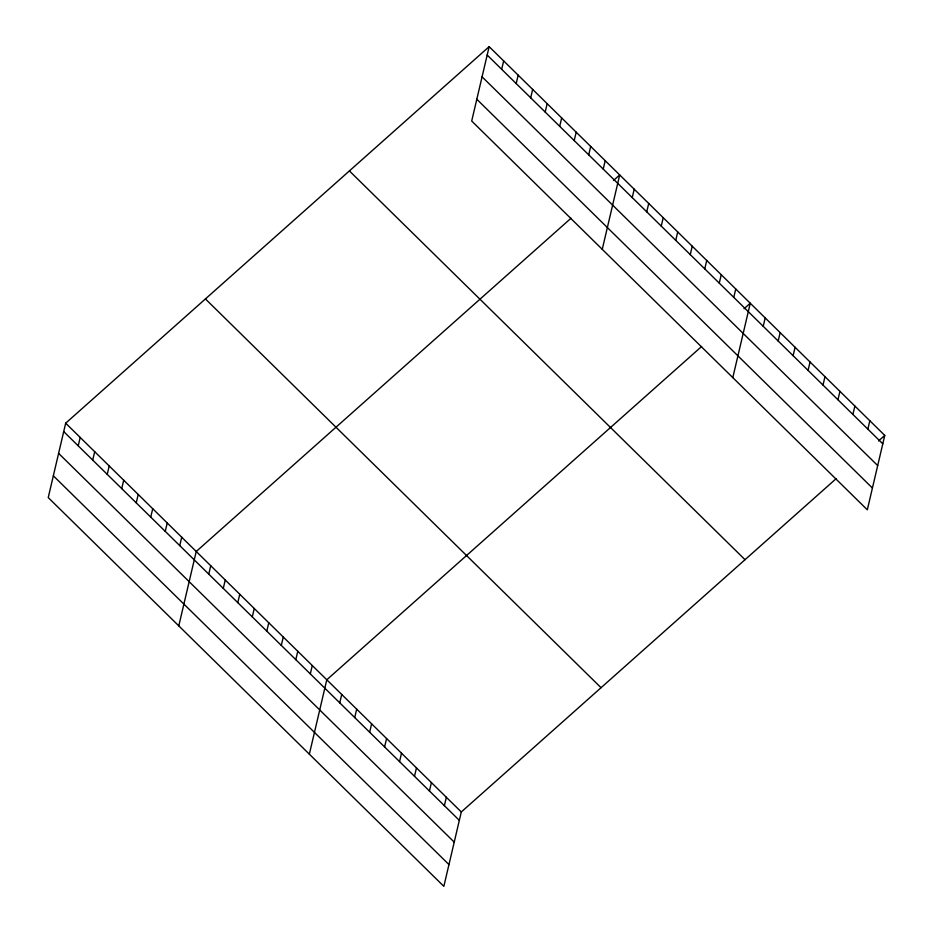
<?xml version="1.0" encoding="UTF-8"?>
<svg xmlns="http://www.w3.org/2000/svg" width="933" height="933" viewBox="0 0 933 933"><rect width="100%" height="100%" fill="white"/><g stroke="black" fill="none" stroke-linecap="round" stroke-linejoin="round"><path stroke-width="1.4" d="M489.149 46.65L471.701 121.033L867.317 509.815L884.764 435.419L489.149 46.65L65.683 423.185L48.236 497.581L443.851 886.35L461.299 811.967L836.12 478.687M78.22 445.834L80.191 437.449M92.729 460.097L94.7 451.7M107.237 474.349L109.196 465.952M121.733 488.6L123.704 480.215M136.241 502.864L138.212 494.467M150.749 517.115L152.72 508.718M165.258 531.367L167.229 522.97M179.766 545.618L181.725 537.233M178.786 625.868L196.233 551.485L571.054 218.205M208.77 574.133L210.741 565.736M223.279 588.385L225.25 579.999M237.787 602.648L239.758 594.251M252.295 616.9L254.266 608.503M266.803 631.151L268.762 622.766M281.299 645.403L283.27 637.017M295.808 659.666L297.779 651.269M310.316 673.918L312.287 665.521M309.348 754.167L326.795 679.784L701.604 346.505M339.764 702.864L341.735 694.467M501.686 69.299L503.657 60.902M354.715 717.547L356.686 709.15M516.194 83.55L518.153 75.165M369.655 732.23L371.626 723.845M530.69 97.813L532.661 89.416M384.606 746.925L386.577 738.528M545.199 112.065L547.17 103.668M399.546 761.608L401.517 753.211M559.707 126.317L561.678 117.92M414.497 776.291L416.468 767.906M574.215 140.568L576.186 132.183M429.437 790.986L431.408 782.589M588.723 154.831L590.682 146.434M444.388 805.669L446.359 797.272M603.231 169.083L605.19 160.686M602.251 249.333L619.699 174.949L613.494 180.466M632.236 197.598L634.207 189.201M646.744 211.849L648.715 203.452M661.252 226.101L663.223 217.716M675.76 240.352L677.72 231.967M690.257 254.616L692.228 246.219M704.765 268.867L706.736 260.47M719.273 283.119L721.244 274.734M733.781 297.382L735.752 288.985M732.802 377.632L750.26 303.237L744.044 308.765M763.229 326.317L765.2 317.931M778.18 341.011L780.151 332.614M793.12 355.695L795.091 347.298M808.071 370.378L810.042 361.992M823.011 385.072L824.982 376.675M837.962 399.756L839.933 391.359M852.902 414.439L854.873 406.053M867.853 429.133L869.824 420.736M878.559 440.947L884.764 435.419M487.178 55.047L882.793 443.816M482.069 76.821L877.685 465.59M476.81 99.26L872.425 488.029M349.397 170.914L745.024 559.683M205.423 298.933L601.05 687.703M65.683 423.185L461.299 811.967M63.712 431.582L459.328 820.352M58.604 453.356L454.231 842.137M53.344 475.795L448.96 864.576"/></g></svg>
